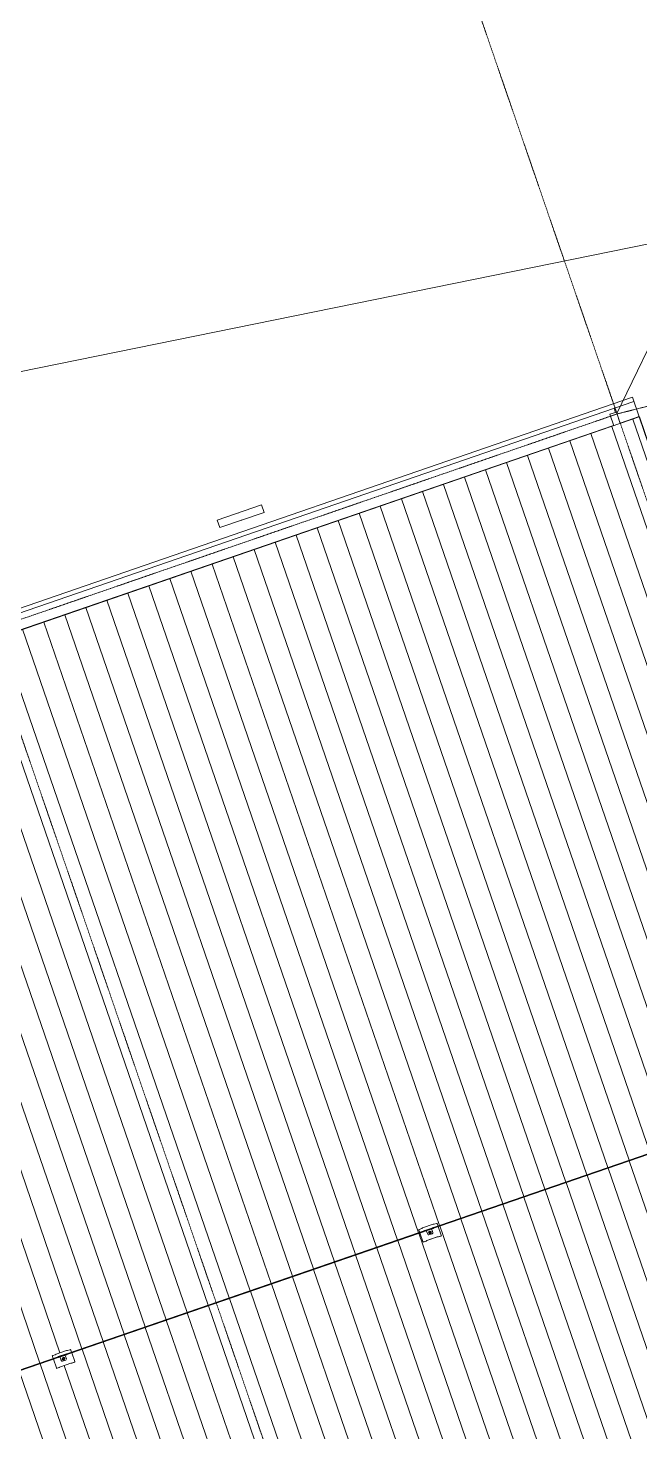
# Model space of a CAD drawing. Header units: millimetres. Extents: x -2478825 to -2336182, y 3945451 to 4053958.
# Drawn here: x -2362889 to -2353732, y 4016303 to 4037301 of the extents above; entities that cross this region are included whole.
import ezdxf

# ---------------------------------------------------------------- set-up
doc = ezdxf.new("R2010")
doc.units = ezdxf.units.MM
doc.linetypes.add('Grid Line', pattern=[21, 12, -3, 3, -3])
for name, color, linetype, lineweight in [('A-FLOR', 192, 'Continuous', 5), ('A-ROOF', 132, 'Continuous', 5), ('A-ROOF-OTLN', 132, 'Continuous', 5), ('A-ROOF-PATT', 132, 'Continuous', 5), ('A-WALL', 113, 'Continuous', 5), ('F-FIRE', 13, 'Continuous', 5), ('Q-SPCQ', 91, 'Continuous', 5), ('S-GRID', 1, 'Continuous', 5)]:
    doc.layers.add(name, color=color, linetype=linetype, lineweight=lineweight)

# ---------------------------------------------------------------- blocks, each defined once
blk = doc.blocks.new('Hydrant_double3 - Hydrant_double-1559767-ROOF - Part A')
at = {"layer": 'F-FIRE'}
for p, q in [((-2397509, 3973380), (-2398171, 3973152)), ((-2398132, 3973039), (-2397470, 3973267)), ((-2397470, 3973267), (-2397509, 3973380)), ((-2398171, 3973152), (-2398132, 3973039))]:
    blk.add_line(p, q, dxfattribs=at)
for start, end in [(99.2863, 118.7145), (279.2863, 298.7145)]:
    blk.add_arc((-2397820, 3973209), 60, start, end, dxfattribs=at)
blk = doc.blocks.new('Static Line_Sayfa_Metal Deck_Pan Mount - Up to 15 _ pitch - Max 2 Users-1845519-ROOF - Part A')
at = {"layer": 'Q-SPCQ'}
for p, q in [((-2351453, 4021206), (-2356891, 4019335)), ((-2356889, 4019328), (-2351450, 4021199)), ((-2356890, 4019336), (-2444629, 3989124)), ((-2444627, 3989116), (-2356888, 4019328)), ((-2357043, 4019330), (-2357035, 4019333)), ((-2357043, 4019330), (-2357040, 4019321)), ((-2357040, 4019321), (-2357028, 4019288)), ((-2357034, 4019333), (-2356998, 4019346)), ((-2357026, 4019281), (-2356981, 4019151)), ((-2356997, 4019346), (-2356987, 4019354)), ((-2356986, 4019355), (-2356829, 4019409)), ((-2356954, 4019316), (-2356958, 4019314)), ((-2356956, 4019309), (-2356958, 4019314)), ((-2356955, 4019304), (-2356956, 4019309)), ((-2356955, 4019304), (-2356950, 4019304)), ((-2356832, 4019358), (-2356952, 4019317)), ((-2356948, 4019305), (-2356828, 4019346)), ((-2356926, 4019313), (-2356926, 4019312)), ((-2356924, 4019307), (-2356925, 4019311)), ((-2356925, 4019311), (-2356925, 4019311)), ((-2356908, 4019260), (-2356924, 4019307)), ((-2356908, 4019260), (-2356908, 4019260)), ((-2356894, 4019281), (-2356894, 4019281)), ((-2356889, 4019251), (-2356842, 4019267)), ((-2356889, 4019251), (-2356842, 4019267)), ((-2356886, 4019285), (-2356886, 4019284)), ((-2356885, 4019286), (-2356884, 4019285)), ((-2356866, 4019292), (-2356866, 4019292)), ((-2356864, 4019292), (-2356864, 4019292)), ((-2356856, 4019294), (-2356856, 4019294)), ((-2356850, 4019338), (-2356850, 4019339)), ((-2356850, 4019337), (-2356850, 4019337)), ((-2356850, 4019337), (-2356848, 4019333)), ((-2356848, 4019333), (-2356832, 4019286)), ((-2356832, 4019286), (-2356832, 4019286)), ((-2356826, 4019359), (-2356830, 4019359)), ((-2356828, 4019409), (-2356815, 4019409)), ((-2356826, 4019359), (-2356824, 4019355)), ((-2356826, 4019347), (-2356822, 4019349)), ((-2356824, 4019355), (-2356822, 4019349)), ((-2356814, 4019409), (-2356778, 4019421)), ((-2356777, 4019422), (-2356769, 4019424)), ((-2356769, 4019424), (-2356766, 4019415)), ((-2356766, 4019415), (-2356754, 4019382)), ((-2356752, 4019375), (-2356707, 4019246)), ((-2356707, 4019246), (-2356707, 4019246)), ((-2356707, 4019246), (-2356704, 4019236)), ((-2356981, 4019151), (-2356981, 4019151)), ((-2356981, 4019151), (-2356978, 4019142)), ((-2356931, 4019158), (-2356978, 4019142)), ((-2356978, 4019141), (-2356931, 4019158)), ((-2356978, 4019142), (-2356978, 4019141)), ((-2356969, 4019145), (-2356932, 4019158)), ((-2356933, 4019157), (-2356969, 4019145)), ((-2356922, 4019166), (-2356932, 4019158)), ((-2356931, 4019158), (-2356920, 4019166)), ((-2356931, 4019158), (-2356931, 4019158)), ((-2356764, 4019220), (-2356921, 4019166)), ((-2356919, 4019167), (-2356765, 4019219)), ((-2356765, 4019220), (-2356751, 4019220)), ((-2356750, 4019220), (-2356763, 4019220)), ((-2356751, 4019220), (-2356704, 4019236)), ((-2356704, 4019236), (-2356751, 4019220)), ((-2356751, 4019220), (-2356751, 4019220)), ((-2356750, 4019220), (-2356713, 4019233)), ((-2356713, 4019233), (-2356749, 4019221)), ((-2356704, 4019236), (-2356704, 4019236)), ((-2362527, 4017442), (-2362518, 4017445)), ((-2362527, 4017442), (-2362523, 4017433)), ((-2362523, 4017433), (-2362512, 4017400)), ((-2362517, 4017445), (-2362481, 4017458)), ((-2362510, 4017393), (-2362465, 4017263)), ((-2362481, 4017458), (-2362470, 4017466)), ((-2362469, 4017466), (-2362313, 4017520)), ((-2362438, 4017428), (-2362442, 4017425)), ((-2362440, 4017421), (-2362442, 4017425)), ((-2362438, 4017416), (-2362440, 4017421)), ((-2362438, 4017416), (-2362434, 4017416)), ((-2362316, 4017470), (-2362436, 4017429)), ((-2362431, 4017417), (-2362312, 4017458)), ((-2362410, 4017425), (-2362409, 4017423)), ((-2362408, 4017419), (-2362409, 4017423)), ((-2362409, 4017423), (-2362409, 4017423)), ((-2362391, 4017372), (-2362408, 4017419)), ((-2362391, 4017372), (-2362391, 4017372)), ((-2362377, 4017393), (-2362377, 4017393)), ((-2362372, 4017363), (-2362325, 4017379)), ((-2362372, 4017363), (-2362325, 4017379)), ((-2362370, 4017396), (-2362370, 4017396)), ((-2362368, 4017397), (-2362368, 4017397)), ((-2362350, 4017404), (-2362350, 4017404)), ((-2362348, 4017403), (-2362348, 4017404)), ((-2362340, 4017406), (-2362340, 4017406)), ((-2362333, 4017450), (-2362334, 4017451)), ((-2362333, 4017449), (-2362333, 4017449)), ((-2362333, 4017449), (-2362332, 4017445)), ((-2362332, 4017445), (-2362316, 4017398)), ((-2362316, 4017398), (-2362316, 4017398)), ((-2362309, 4017471), (-2362314, 4017471)), ((-2362312, 4017521), (-2362298, 4017521)), ((-2362309, 4017471), (-2362308, 4017467)), ((-2362309, 4017459), (-2362306, 4017461)), ((-2362308, 4017466), (-2362306, 4017461)), ((-2362297, 4017521), (-2362262, 4017533)), ((-2362261, 4017533), (-2362252, 4017536)), ((-2362252, 4017536), (-2362249, 4017527)), ((-2362249, 4017527), (-2362238, 4017494)), ((-2362235, 4017487), (-2362191, 4017357)), ((-2362191, 4017357), (-2362191, 4017357)), ((-2362191, 4017357), (-2362187, 4017348)), ((-2362465, 4017263), (-2362465, 4017263)), ((-2362465, 4017263), (-2362462, 4017253)), ((-2362414, 4017270), (-2362462, 4017253)), ((-2362462, 4017253), (-2362414, 4017270)), ((-2362462, 4017253), (-2362462, 4017253)), ((-2362452, 4017257), (-2362415, 4017270)), ((-2362417, 4017269), (-2362452, 4017257)), ((-2362405, 4017278), (-2362416, 4017270)), ((-2362414, 4017270), (-2362404, 4017278)), ((-2362414, 4017270), (-2362414, 4017270)), ((-2362248, 4017332), (-2362404, 4017278)), ((-2362403, 4017278), (-2362249, 4017331)), ((-2362248, 4017332), (-2362235, 4017332)), ((-2362234, 4017332), (-2362247, 4017332)), ((-2362235, 4017331), (-2362187, 4017348)), ((-2362187, 4017348), (-2362235, 4017332)), ((-2362235, 4017332), (-2362235, 4017331)), ((-2362234, 4017332), (-2362197, 4017345)), ((-2362197, 4017345), (-2362233, 4017333)), ((-2362187, 4017348), (-2362187, 4017348))]:
    blk.add_line(p, q, dxfattribs=at)
at = {"layer": 'Q-SPCQ', "flags": 128}
for points in [[(-2356954, 4019316), (-2356954, 4019316), (-2356954, 4019316), (-2356953, 4019317), (-2356953, 4019317), (-2356952, 4019317), (-2356952, 4019317)], [(-2356948, 4019305), (-2356948, 4019305), (-2356949, 4019304), (-2356949, 4019304), (-2356949, 4019304), (-2356950, 4019304), (-2356950, 4019304)], [(-2356879, 4019300), (-2356880, 4019299), (-2356880, 4019299), (-2356880, 4019299), (-2356881, 4019299), (-2356881, 4019299), (-2356882, 4019298), (-2356882, 4019298), (-2356882, 4019298), (-2356883, 4019297), (-2356883, 4019297), (-2356883, 4019297), (-2356884, 4019297), (-2356884, 4019296), (-2356884, 4019296), (-2356885, 4019295), (-2356885, 4019295), (-2356885, 4019295), (-2356885, 4019294), (-2356886, 4019294), (-2356886, 4019293), (-2356886, 4019293), (-2356886, 4019293), (-2356886, 4019292), (-2356887, 4019292), (-2356887, 4019291), (-2356887, 4019291), (-2356887, 4019290), (-2356887, 4019290), (-2356887, 4019289), (-2356887, 4019289), (-2356887, 4019288), (-2356887, 4019288), (-2356887, 4019288), (-2356887, 4019287), (-2356887, 4019287), (-2356887, 4019286), (-2356887, 4019286), (-2356887, 4019285), (-2356886, 4019285), (-2356886, 4019285)], [(-2356879, 4019298), (-2356879, 4019298), (-2356879, 4019298), (-2356880, 4019297), (-2356880, 4019297), (-2356880, 4019297), (-2356881, 4019297), (-2356881, 4019297), (-2356881, 4019296), (-2356882, 4019296), (-2356882, 4019296), (-2356882, 4019296), (-2356882, 4019295), (-2356883, 4019295), (-2356883, 4019295), (-2356883, 4019295), (-2356883, 4019294), (-2356884, 4019294), (-2356884, 4019294), (-2356884, 4019293), (-2356884, 4019293), (-2356884, 4019293), (-2356884, 4019292), (-2356885, 4019292), (-2356885, 4019291), (-2356885, 4019291), (-2356885, 4019291), (-2356885, 4019290), (-2356885, 4019290), (-2356885, 4019290), (-2356885, 4019289), (-2356885, 4019289), (-2356885, 4019288), (-2356885, 4019288), (-2356885, 4019288), (-2356885, 4019287), (-2356885, 4019287), (-2356885, 4019286), (-2356885, 4019286), (-2356885, 4019286), (-2356885, 4019286)], [(-2356864, 4019292), (-2356864, 4019293), (-2356864, 4019293), (-2356865, 4019294), (-2356865, 4019294), (-2356865, 4019294), (-2356865, 4019295), (-2356866, 4019295), (-2356866, 4019296), (-2356866, 4019296), (-2356867, 4019296), (-2356867, 4019297), (-2356867, 4019297), (-2356868, 4019297), (-2356868, 4019298), (-2356868, 4019298), (-2356869, 4019298), (-2356869, 4019298), (-2356869, 4019299), (-2356870, 4019299), (-2356870, 4019299), (-2356871, 4019299), (-2356871, 4019299), (-2356872, 4019300), (-2356872, 4019300), (-2356872, 4019300), (-2356873, 4019300), (-2356873, 4019300), (-2356874, 4019300), (-2356874, 4019300), (-2356875, 4019300), (-2356875, 4019300), (-2356876, 4019300), (-2356876, 4019300), (-2356877, 4019300), (-2356877, 4019300), (-2356878, 4019300), (-2356878, 4019300), (-2356879, 4019300), (-2356879, 4019300), (-2356879, 4019300)], [(-2356866, 4019292), (-2356866, 4019292), (-2356866, 4019293), (-2356867, 4019293), (-2356867, 4019293), (-2356867, 4019294), (-2356867, 4019294), (-2356867, 4019294), (-2356868, 4019295), (-2356868, 4019295), (-2356868, 4019295), (-2356868, 4019296), (-2356869, 4019296), (-2356869, 4019296), (-2356869, 4019296), (-2356870, 4019297), (-2356870, 4019297), (-2356870, 4019297), (-2356871, 4019297), (-2356871, 4019297), (-2356871, 4019298), (-2356872, 4019298), (-2356872, 4019298), (-2356872, 4019298), (-2356873, 4019298), (-2356873, 4019298), (-2356873, 4019298), (-2356874, 4019298), (-2356874, 4019298), (-2356875, 4019298), (-2356875, 4019298), (-2356875, 4019298), (-2356876, 4019298), (-2356876, 4019298), (-2356877, 4019298), (-2356877, 4019298), (-2356877, 4019298), (-2356878, 4019298), (-2356878, 4019298), (-2356878, 4019298), (-2356879, 4019298)], [(-2356832, 4019358), (-2356832, 4019358), (-2356831, 4019359), (-2356831, 4019359), (-2356831, 4019359), (-2356830, 4019359), (-2356830, 4019359)], [(-2356826, 4019347), (-2356826, 4019347), (-2356827, 4019347), (-2356827, 4019346), (-2356827, 4019346), (-2356828, 4019346), (-2356828, 4019346)], [(-2362438, 4017428), (-2362437, 4017428), (-2362437, 4017428), (-2362437, 4017428), (-2362436, 4017429), (-2362436, 4017429), (-2362436, 4017429)], [(-2362431, 4017417), (-2362432, 4017416), (-2362432, 4017416), (-2362433, 4017416), (-2362433, 4017416), (-2362433, 4017416), (-2362434, 4017416)], [(-2362363, 4017411), (-2362363, 4017411), (-2362364, 4017411), (-2362364, 4017411), (-2362364, 4017411), (-2362365, 4017410), (-2362365, 4017410), (-2362366, 4017410), (-2362366, 4017410), (-2362366, 4017409), (-2362367, 4017409), (-2362367, 4017409), (-2362367, 4017408), (-2362368, 4017408), (-2362368, 4017408), (-2362368, 4017407), (-2362369, 4017407), (-2362369, 4017406), (-2362369, 4017406), (-2362369, 4017406), (-2362369, 4017405), (-2362370, 4017405), (-2362370, 4017404), (-2362370, 4017404), (-2362370, 4017403), (-2362370, 4017403), (-2362370, 4017403), (-2362370, 4017402), (-2362370, 4017402), (-2362371, 4017401), (-2362371, 4017401), (-2362371, 4017400), (-2362371, 4017400), (-2362371, 4017399), (-2362370, 4017399), (-2362370, 4017398), (-2362370, 4017398), (-2362370, 4017397), (-2362370, 4017397), (-2362370, 4017397), (-2362370, 4017396)], [(-2362362, 4017410), (-2362362, 4017410), (-2362363, 4017409), (-2362363, 4017409), (-2362363, 4017409), (-2362364, 4017409), (-2362364, 4017409), (-2362364, 4017408), (-2362365, 4017408), (-2362365, 4017408), (-2362365, 4017408), (-2362366, 4017408), (-2362366, 4017407), (-2362366, 4017407), (-2362366, 4017407), (-2362367, 4017406), (-2362367, 4017406), (-2362367, 4017406), (-2362367, 4017405), (-2362368, 4017405), (-2362368, 4017405), (-2362368, 4017404), (-2362368, 4017404), (-2362368, 4017404), (-2362368, 4017403), (-2362368, 4017403), (-2362368, 4017402), (-2362368, 4017402), (-2362369, 4017402), (-2362369, 4017401), (-2362369, 4017401), (-2362369, 4017401), (-2362369, 4017400), (-2362369, 4017400), (-2362369, 4017399), (-2362368, 4017399), (-2362368, 4017399), (-2362368, 4017398), (-2362368, 4017398), (-2362368, 4017397), (-2362368, 4017397)], [(-2362348, 4017404), (-2362348, 4017405), (-2362348, 4017405), (-2362348, 4017405), (-2362348, 4017406), (-2362349, 4017406), (-2362349, 4017407), (-2362349, 4017407), (-2362349, 4017407), (-2362350, 4017408), (-2362350, 4017408), (-2362350, 4017408), (-2362351, 4017409), (-2362351, 4017409), (-2362351, 4017409), (-2362352, 4017410), (-2362352, 4017410), (-2362353, 4017410), (-2362353, 4017410), (-2362353, 4017411), (-2362354, 4017411), (-2362354, 4017411), (-2362355, 4017411), (-2362355, 4017411), (-2362356, 4017412), (-2362356, 4017412), (-2362356, 4017412), (-2362357, 4017412), (-2362357, 4017412), (-2362358, 4017412), (-2362358, 4017412), (-2362359, 4017412), (-2362359, 4017412), (-2362360, 4017412), (-2362360, 4017412), (-2362361, 4017412), (-2362361, 4017412), (-2362362, 4017412), (-2362362, 4017412), (-2362363, 4017411), (-2362363, 4017411)], [(-2362350, 4017404), (-2362350, 4017404), (-2362350, 4017404), (-2362350, 4017405), (-2362350, 4017405), (-2362351, 4017405), (-2362351, 4017406), (-2362351, 4017406), (-2362351, 4017406), (-2362351, 4017407), (-2362352, 4017407), (-2362352, 4017407), (-2362352, 4017408), (-2362353, 4017408), (-2362353, 4017408), (-2362353, 4017408), (-2362353, 4017409), (-2362354, 4017409), (-2362354, 4017409), (-2362354, 4017409), (-2362355, 4017409), (-2362355, 4017409), (-2362356, 4017410), (-2362356, 4017410), (-2362356, 4017410), (-2362357, 4017410), (-2362357, 4017410), (-2362357, 4017410), (-2362358, 4017410), (-2362358, 4017410), (-2362359, 4017410), (-2362359, 4017410), (-2362359, 4017410), (-2362360, 4017410), (-2362360, 4017410), (-2362360, 4017410), (-2362361, 4017410), (-2362361, 4017410), (-2362362, 4017410), (-2362362, 4017410), (-2362362, 4017410)], [(-2362316, 4017470), (-2362315, 4017470), (-2362315, 4017470), (-2362315, 4017470), (-2362314, 4017470), (-2362314, 4017471), (-2362314, 4017471)], [(-2362309, 4017459), (-2362310, 4017459), (-2362310, 4017458), (-2362311, 4017458), (-2362311, 4017458), (-2362311, 4017458), (-2362312, 4017458)]]:
    blk.add_lwpolyline(points, dxfattribs=at)
at = {"layer": 'Q-SPCQ'}
for centre, major_axis, ratio, start_param, end_param in [((-2357030, 4019324), (9.46, 3.26), 0.996195, 1.570796, 3.141593), ((-2357030, 4019324), (9.46, 3.26), 0.996195, 1.832596, 3.141593), ((-2356998, 4019346), (0.946, 0.326), 0.087156, 4.712389, 6.031026), ((-2356986, 4019354), (0.946, 0.326), 0.087156, 1.570796, 2.889433), ((-2356986, 4019293), (66.2, 22.8), 0.087156, 5.824402, 6.053794), ((-2356894, 4019265), (14.2, 4.9), 0.996195, 3.141593, 4.712389), ((-2356894, 4019265), (14.2, 4.9), 0.996195, 3.403392, 4.712389), ((-2356875, 4019288), (18.8, 6.5), 0.996195, 1.570796, 4.712389), ((-2356875, 4019288), (18.8, 6.5), 0.996195, 3.141593, 4.712389), ((-2356875, 4019288), (11.1, 3.8), 0.996195, 1.570796, 4.712389), ((-2356875, 4019288), (18.8, 6.5), 0.996195, 4.712389, 7.853982), ((-2356875, 4019288), (11.1, 3.8), 0.996195, 4.712389, 7.853982), ((-2356875, 4019288), (18.8, 6.5), 0.996195, 4.712389, 6.283185), ((-2356791, 4019360), (66.2, 22.8), 0.087156, 3.370984, 3.600375), ((-2356846, 4019282), (14.2, 4.9), 0.996195, 4.712389, 6.283185), ((-2356846, 4019281), (14.2, 4.9), 0.996195, 4.712389, 6.021386), ((-2356829, 4019408), (0.946, 0.326), 0.087156, 0.252159, 1.570796), ((-2356814, 4019409), (0.946, 0.326), 0.087156, 3.393752, 4.712389), ((-2356775, 4019412), (9.46, 3.26), 0.996195, 0, 1.570796), ((-2356775, 4019412), (9.46, 3.26), 0.996195, 0.785398, 1.287632), ((-2356717, 4019242), (9.46, 3.26), 0.996195, 4.712389, 6.283185), ((-2356717, 4019242), (9.46, 3.26), 0.996195, 4.712389, 6.283185), ((-2356972, 4019155), (9.46, 3.26), 0.996195, 3.141593, 4.712389), ((-2356972, 4019154), (9.46, 3.26), 0.996195, 3.403392, 4.712389), ((-2356933, 4019157), (0.946, 0.326), 0.087156, 4.712389, 6.031026), ((-2356932, 4019158), (0.946, 0.326), 0.087156, 4.712389, 6.031026), ((-2356921, 4019166), (0.946, 0.326), 0.087156, 1.570796, 2.889433), ((-2356919, 4019166), (0.946, 0.326), 0.087156, 1.570796, 1.790569), ((-2356919, 4019166), (0.946, 0.326), 0.087156, 2.449888, 2.889433), ((-2356765, 4019219), (0.946, 0.326), 0.087156, 1.351024, 1.570796), ((-2356765, 4019219), (0.946, 0.326), 0.087156, 0.252159, 0.691705), ((-2356764, 4019220), (0.946, 0.326), 0.087156, 0.252159, 1.570796), ((-2356750, 4019220), (0.946, 0.326), 0.087156, 3.393752, 4.712389), ((-2356749, 4019221), (0.946, 0.326), 0.087156, 3.393752, 4.712389), ((-2362514, 4017436), (9.46, 3.26), 0.996195, 1.570796, 3.141593), ((-2362514, 4017436), (9.46, 3.26), 0.996195, 1.832596, 3.141593), ((-2362482, 4017458), (0.946, 0.326), 0.087156, 4.712389, 6.031026), ((-2362469, 4017466), (0.946, 0.326), 0.087156, 1.570796, 2.889433), ((-2362469, 4017405), (66.2, 22.8), 0.087156, 5.824402, 6.053794), ((-2362377, 4017377), (14.2, 4.9), 0.996195, 3.141593, 4.712389), ((-2362377, 4017377), (14.2, 4.9), 0.996195, 3.403392, 4.712389), ((-2362359, 4017400), (18.8, 6.5), 0.996195, 1.570796, 4.712389), ((-2362359, 4017399), (18.8, 6.5), 0.996195, 3.141593, 4.712389), ((-2362359, 4017400), (11.1, 3.8), 0.996195, 1.570796, 4.712389), ((-2362359, 4017400), (18.8, 6.5), 0.996195, 4.712389, 7.853982), ((-2362359, 4017400), (11.1, 3.8), 0.996195, 4.712389, 7.853982), ((-2362359, 4017399), (18.8, 6.5), 0.996195, 4.712389, 6.283185), ((-2362275, 4017472), (66.2, 22.8), 0.087156, 3.370984, 3.600375), ((-2362330, 4017393), (14.2, 4.9), 0.996195, 4.712389, 6.283185), ((-2362330, 4017393), (14.2, 4.9), 0.996195, 4.712389, 6.021386), ((-2362312, 4017520), (0.946, 0.326), 0.087156, 0.252159, 1.570796), ((-2362297, 4017521), (0.946, 0.326), 0.087156, 3.393752, 4.712389), ((-2362259, 4017524), (9.46, 3.26), 0.996195, 0, 1.570796), ((-2362259, 4017524), (9.46, 3.26), 0.996195, 0.785398, 1.287632), ((-2362200, 4017354), (9.46, 3.26), 0.996195, 4.712389, 6.283185), ((-2362200, 4017354), (9.46, 3.26), 0.996195, 4.712389, 6.283185), ((-2362455, 4017266), (9.46, 3.26), 0.996195, 3.141593, 4.712389), ((-2362455, 4017266), (9.46, 3.26), 0.996195, 3.403392, 4.712389), ((-2362417, 4017269), (0.946, 0.326), 0.087156, 4.712389, 6.031026), ((-2362415, 4017270), (0.946, 0.326), 0.087156, 4.712389, 6.031026), ((-2362404, 4017278), (0.946, 0.326), 0.087156, 1.570796, 2.889433), ((-2362403, 4017278), (0.946, 0.326), 0.087156, 2.449888, 2.889433), ((-2362403, 4017278), (0.946, 0.326), 0.087156, 1.570796, 1.790569), ((-2362249, 4017331), (0.946, 0.326), 0.087156, 1.351024, 1.570796), ((-2362249, 4017331), (0.946, 0.326), 0.087156, 0.252159, 0.691705), ((-2362248, 4017332), (0.946, 0.326), 0.087156, 0.252159, 1.570796), ((-2362234, 4017332), (0.946, 0.326), 0.087156, 3.393752, 4.712389), ((-2362233, 4017333), (0.946, 0.326), 0.087156, 3.393752, 4.712389)]:
    blk.add_ellipse(centre, major_axis=major_axis, ratio=ratio, start_param=start_param, end_param=end_param, dxfattribs=at)
blk = doc.blocks.new('Roof Gutters3 - Roof Gutters-1885272-ROOF - Part A')
at = {"layer": 'A-ROOF'}
for p, q in [((-2353743, 4031486), (-2353740, 4031487)), ((-2353740, 4031487), (-2353226, 4029972))]:
    blk.add_line(p, q, dxfattribs=at)

msp = doc.modelspace()

# ---------------------------------------------------------------- hatches: boundary and pattern name
at = {"layer": 'A-ROOF-PATT'}
h = msp.add_hatch(dxfattribs=at)
h.set_pattern_fill('FP_3', color=256, style=0, pattern_type=2)
h.set_pattern_definition([(283.994, (-472473.65, -220244.28), (323.116911, 80.526155), [])])
h.paths.add_polyline_path([(-2347470, 4012985), (-2343541, 4013964), (-2343541, 4023277), (-2344887, 4022942), (-2344852, 4022799), (-2344901, 4022788), (-2344913, 4022791), (-2344913, 4022789), (-2344918, 4022787), (-2345075, 4022749), (-2345075, 4022748), (-2345094, 4022739), (-2345133, 4022729), (-2345170, 4022872), (-2345200, 4022864), (-2345216, 4022860), (-2349607, 4021765), (-2349566, 4021602), (-2350102, 4021469), (-2350166, 4021728), (-2349631, 4021861), (-2349608, 4021771), (-2349392, 4021825), (-2349354, 4021835), (-2349269, 4021856), (-2349049, 4021911), (-2349018, 4021918), (-2348950, 4021936), (-2348911, 4021946), (-2348846, 4021961), (-2348674, 4022005), (-2348643, 4022012), (-2348550, 4022035), (-2348505, 4022046), (-2348292, 4022099), (-2347714, 4022245), (-2347681, 4022252), (-2347568, 4022280), (-2347529, 4022290), (-2347507, 4022296), (-2347504, 4022296), (-2347421, 4022317), (-2347343, 4022336), (-2347174, 4022379), (-2347143, 4022386), (-2347034, 4022413), (-2346838, 4022462), (-2346528, 4022540), (-2346253, 4022609), (-2346232, 4022614), (-2346229, 4022614), (-2346117, 4022643), (-2346097, 4022648), (-2345171, 4022881), (-2345181, 4022922), (-2345134, 4022935), (-2345123, 4022940), (-2345122, 4022942), (-2344960, 4022982), (-2344958, 4022982), (-2344943, 4022982), (-2344899, 4022991), (-2344889, 4022950), (-2343541, 4023286), (-2343541, 4032359), (-2353221, 4029947), (-2347478, 4013009)])
h.paths.add_polyline_path([(-2345385, 4022829), (-2345385, 4022829), (-2345372, 4022829)])
h.paths.add_polyline_path([(-2354125, 4031354), (-2354026, 4031388), (-2354083, 4031554), (-2354185, 4031528), (-2354127, 4031359)])
h = msp.add_hatch(dxfattribs=at)
h.set_pattern_fill('FP_2', color=256, style=0, pattern_type=2)
h.set_pattern_definition([(289, (-11344.07, 32944.8), (314.857686, 108.414195), [])])
h.paths.add_polyline_path([(-2452645, 3976761), (-2347469, 4012977), (-2347478, 4013009), (-2353742, 4031486), (-2459017, 3995236), (-2452861, 3977388)])
h.paths.add_polyline_path([(-2449020, 3987609), (-2449020, 3987611), (-2449019, 3987610)])
h.paths.add_polyline_path([(-2446492, 3988481), (-2446491, 3988482), (-2446491, 3988481)])
h.paths.add_polyline_path([(-2355845, 4019694), (-2355845, 4019695), (-2355844, 4019695)])
h.paths.add_polyline_path([(-2353316, 4020564), (-2353315, 4020566), (-2353315, 4020565)])
h.paths.add_polyline_path([(-2450316, 3986980), (-2450402, 3987232), (-2449881, 3987411), (-2449850, 3987324), (-2449703, 3987375), (-2449427, 3987470), (-2449421, 3987473), (-2444766, 3989078), (-2444780, 3989119), (-2444734, 3989135), (-2444723, 3989141), (-2444723, 3989144), (-2444565, 3989198), (-2444565, 3989198), (-2444551, 3989198), (-2444506, 3989213), (-2444491, 3989171), (-2439282, 3990965), (-2439297, 3991007), (-2439250, 3991023), (-2439239, 3991029), (-2439239, 3991032), (-2439082, 3991086), (-2439082, 3991086), (-2439067, 3991086), (-2439022, 3991102), (-2439008, 3991060), (-2433798, 3992853), (-2433813, 3992895), (-2433767, 3992912), (-2433756, 3992918), (-2433756, 3992920), (-2433598, 3992974), (-2433598, 3992974), (-2433584, 3992974), (-2433539, 3992990), (-2433524, 3992948), (-2428315, 3994742), (-2428329, 3994784), (-2428283, 3994800), (-2428272, 3994806), (-2428272, 3994808), (-2428114, 3994862), (-2428114, 3994862), (-2428100, 3994863), (-2428055, 3994878), (-2428041, 3994836), (-2422831, 3996630), (-2422846, 3996672), (-2422800, 3996688), (-2422789, 3996694), (-2422789, 3996696), (-2422631, 3996750), (-2422631, 3996751), (-2422617, 3996751), (-2422572, 3996766), (-2422557, 3996724), (-2417348, 3998518), (-2417362, 3998560), (-2417316, 3998576), (-2417305, 3998582), (-2417305, 3998584), (-2417147, 3998638), (-2417147, 3998639), (-2417133, 3998639), (-2417088, 3998654), (-2417074, 3998612), (-2411864, 4000406), (-2411879, 4000448), (-2411832, 4000464), (-2411822, 4000470), (-2411821, 4000473), (-2411664, 4000527), (-2411664, 4000527), (-2411647, 4000528), (-2411604, 4000543), (-2411590, 4000501), (-2406381, 4002294), (-2406395, 4002336), (-2406349, 4002353), (-2406338, 4002358), (-2406338, 4002361), (-2406180, 4002415), (-2406180, 4002415), (-2406166, 4002415), (-2406121, 4002431), (-2406106, 4002389), (-2400897, 4004183), (-2400912, 4004225), (-2400865, 4004241), (-2400854, 4004247), (-2400854, 4004249), (-2400697, 4004303), (-2400697, 4004303), (-2400682, 4004304), (-2400637, 4004319), (-2400623, 4004277), (-2395413, 4006071), (-2395428, 4006113), (-2395382, 4006129), (-2395371, 4006135), (-2395371, 4006137), (-2395213, 4006191), (-2395213, 4006191), (-2395199, 4006192), (-2395154, 4006207), (-2395139, 4006165), (-2389930, 4007959), (-2389944, 4008001), (-2389898, 4008017), (-2389887, 4008023), (-2389887, 4008025), (-2389729, 4008079), (-2389729, 4008080), (-2389715, 4008080), (-2389670, 4008095), (-2389656, 4008053), (-2384446, 4009847), (-2384461, 4009889), (-2384415, 4009905), (-2384404, 4009911), (-2384404, 4009914), (-2384246, 4009968), (-2384246, 4009968), (-2384232, 4009968), (-2384187, 4009984), (-2384172, 4009942), (-2378963, 4011735), (-2378977, 4011777), (-2378931, 4011794), (-2378920, 4011799), (-2378920, 4011802), (-2378762, 4011856), (-2378762, 4011856), (-2378748, 4011856), (-2378703, 4011872), (-2378689, 4011830), (-2373479, 4013623), (-2373494, 4013665), (-2373447, 4013682), (-2373437, 4013688), (-2373436, 4013690), (-2373279, 4013744), (-2373279, 4013744), (-2373265, 4013745), (-2373219, 4013760), (-2373205, 4013718), (-2367996, 4015512), (-2368010, 4015554), (-2367964, 4015570), (-2367953, 4015576), (-2367953, 4015578), (-2367795, 4015632), (-2367795, 4015632), (-2367781, 4015633), (-2367736, 4015648), (-2367721, 4015606), (-2362512, 4017400), (-2362527, 4017442), (-2362480, 4017458), (-2362469, 4017464), (-2362469, 4017466), (-2362312, 4017520), (-2362312, 4017521), (-2362297, 4017521), (-2362252, 4017536), (-2362238, 4017494), (-2357028, 4019288), (-2357042, 4019330), (-2356997, 4019346), (-2356986, 4019352), (-2356986, 4019355), (-2356828, 4019409), (-2356828, 4019409), (-2356814, 4019409), (-2356769, 4019424), (-2356754, 4019382), (-2351668, 4021133), (-2351698, 4021219), (-2351176, 4021399), (-2351090, 4021147), (-2351612, 4020968), (-2351666, 4021125), (-2352236, 4020928), (-2356752, 4019375), (-2356704, 4019236), (-2356751, 4019220), (-2356764, 4019223), (-2356765, 4019220), (-2356765, 4019219), (-2356922, 4019166), (-2356922, 4019166), (-2356933, 4019157), (-2356978, 4019142), (-2357026, 4019281), (-2362235, 4017487), (-2362187, 4017348), (-2362235, 4017332), (-2362247, 4017334), (-2362248, 4017332), (-2362249, 4017331), (-2362405, 4017278), (-2362405, 4017278), (-2362417, 4017269), (-2362462, 4017253), (-2362509, 4017392), (-2367719, 4015599), (-2367671, 4015460), (-2367719, 4015444), (-2367731, 4015446), (-2367732, 4015443), (-2367733, 4015443), (-2367889, 4015390), (-2367889, 4015389), (-2367900, 4015381), (-2367945, 4015365), (-2367993, 4015504), (-2373202, 4013710), (-2373155, 4013572), (-2373202, 4013556), (-2373215, 4013558), (-2373216, 4013555), (-2373216, 4013555), (-2373372, 4013502), (-2373372, 4013501), (-2373384, 4013493), (-2373429, 4013477), (-2373477, 4013616), (-2378686, 4011822), (-2378638, 4011683), (-2378686, 4011668), (-2378698, 4011670), (-2378699, 4011667), (-2378700, 4011667), (-2378856, 4011613), (-2378856, 4011613), (-2378867, 4011604), (-2378912, 4011589), (-2378960, 4011728), (-2384170, 4009934), (-2384122, 4009795), (-2384169, 4009780), (-2384182, 4009782), (-2384183, 4009779), (-2384183, 4009779), (-2384340, 4009725), (-2384340, 4009725), (-2384351, 4009716), (-2384396, 4009701), (-2384444, 4009840), (-2389653, 4008046), (-2389605, 4007907), (-2389653, 4007891), (-2389665, 4007893), (-2389666, 4007891), (-2389667, 4007890), (-2389823, 4007837), (-2389823, 4007837), (-2389834, 4007828), (-2389879, 4007813), (-2389927, 4007951), (-2395137, 4006158), (-2395089, 4006019), (-2395136, 4006003), (-2395149, 4006005), (-2395150, 4006002), (-2395153, 4006001), (-2395307, 4005949), (-2395307, 4005948), (-2395318, 4005940), (-2395363, 4005924), (-2395411, 4006063), (-2400620, 4004269), (-2400572, 4004131), (-2400620, 4004115), (-2400632, 4004117), (-2400633, 4004114), (-2400634, 4004114), (-2400790, 4004061), (-2400790, 4004060), (-2400802, 4004052), (-2400847, 4004036), (-2400894, 4004175), (-2406104, 4002381), (-2406056, 4002242), (-2406104, 4002227), (-2406116, 4002229), (-2406117, 4002226), (-2406118, 4002226), (-2406274, 4002172), (-2406274, 4002172), (-2406285, 4002163), (-2406330, 4002148), (-2406378, 4002287), (-2411587, 4000493), (-2411540, 4000354), (-2411587, 4000339), (-2411600, 4000341), (-2411601, 4000338), (-2411601, 4000338), (-2411757, 4000284), (-2411757, 4000284), (-2411769, 4000275), (-2411814, 4000260), (-2411862, 4000399), (-2417071, 3998605), (-2417023, 3998466), (-2417071, 3998450), (-2417083, 3998452), (-2417084, 3998450), (-2417085, 3998449), (-2417241, 3998396), (-2417241, 3998396), (-2417252, 3998387), (-2417297, 3998372), (-2417345, 3998510), (-2422555, 3996717), (-2422507, 3996578), (-2422554, 3996562), (-2422567, 3996564), (-2422568, 3996562), (-2422568, 3996561), (-2422725, 3996508), (-2422725, 3996508), (-2422736, 3996499), (-2422781, 3996483), (-2422829, 3996622), (-2428038, 3994828), (-2427990, 3994690), (-2428038, 3994674), (-2428050, 3994676), (-2428051, 3994673), (-2428052, 3994673), (-2428208, 3994620), (-2428208, 3994619), (-2428219, 3994611), (-2428264, 3994595), (-2428312, 3994734), (-2433522, 3992940), (-2433474, 3992801), (-2433521, 3992786), (-2433534, 3992788), (-2433535, 3992785), (-2433535, 3992785), (-2433692, 3992732), (-2433692, 3992731), (-2433703, 3992723), (-2433748, 3992707), (-2433796, 3992846), (-2439005, 3991052), (-2438957, 3990913), (-2439005, 3990898), (-2439017, 3990900), (-2439018, 3990897), (-2439019, 3990897), (-2439175, 3990843), (-2439175, 3990843), (-2439187, 3990834), (-2439232, 3990819), (-2439279, 3990958), (-2444489, 3989164), (-2444441, 3989025), (-2444489, 3989009), (-2444501, 3989012), (-2444502, 3989009), (-2444503, 3989008), (-2444659, 3988955), (-2444659, 3988955), (-2444670, 3988946), (-2444715, 3988931), (-2444765, 3989070), (-2444930, 3989012), (-2449848, 3987316), (-2449794, 3987159), (-2450315, 3986980)])
h.paths.add_polyline_path([(-2448138, 3987908), (-2448127, 3987910), (-2448136, 3987908)])
h.paths.add_polyline_path([(-2445249, 3988903), (-2445238, 3988906), (-2445247, 3988904)])
h.paths.add_polyline_path([(-2354962, 4019992), (-2354952, 4019994), (-2354961, 4019992)])
h.paths.add_polyline_path([(-2352072, 4020986), (-2352062, 4020988), (-2352071, 4020986)])

# ---------------------------------------------------------------- linework, layer by layer
at = {"layer": 'A-FLOR'}
msp.add_line((-2353282, 4034141), (-2363580, 4032046), dxfattribs=at)
at = {"layer": 'A-ROOF'}
for p, q in [((-2353742, 4031486), (-2459017, 3995236)), ((-2354083, 4031554), (-2354185, 4031528)), ((-2354185, 4031528), (-2354125, 4031354)), ((-2354026, 4031388), (-2354083, 4031554)), ((-2347369, 4012686), (-2353742, 4031486))]:
    msp.add_line(p, q, dxfattribs=at)
at = {"layer": 'A-ROOF-OTLN'}
for p, q in [((-2459365, 3995444), (-2353843, 4031779)), ((-2353822, 4031717), (-2459344, 3995382)), ((-2353843, 4031779), (-2353742, 4031486)), ((-2354027, 4031393), (-2353744, 4031490)), ((-2459266, 3995156), (-2354127, 4031359))]:
    msp.add_line(p, q, dxfattribs=at)
at = {"layer": 'A-WALL'}
msp.add_line((-2354097, 4031550), (-2354120, 4031615), dxfattribs=at)
at = {"layer": 'S-GRID', "linetype": 'Grid Line'}
for p, q in [((-2338031, 3984938), (-2359990, 4048709)), ((-2342616, 3967536), (-2369445, 4045453)), ((-2354075, 4031530), (-2338707, 4035360)), ((-2354085, 4031526), (-2477051, 3989185))]:
    msp.add_line(p, q, dxfattribs=at)
at = {"layer": 'S-GRID'}
msp.add_line((-2354085, 4031526), (-2353298, 4033141), dxfattribs=at)

# ---------------------------------------------------------------- block references
at = {"layer": 'A-ROOF'}
msp.add_blockref('Roof Gutters3 - Roof Gutters-1885272-ROOF - Part A', (0, 0), dxfattribs=at)
at = {"layer": 'F-FIRE'}
msp.add_blockref('Hydrant_double3 - Hydrant_double-1559767-ROOF - Part A', (38113, 56790), dxfattribs=at)
at = {"layer": 'Q-SPCQ'}
msp.add_blockref('Static Line_Sayfa_Metal Deck_Pan Mount - Up to 15 _ pitch - Max 2 Users-1845519-ROOF - Part A', (0, 0), dxfattribs=at)

doc.saveas('drawing.dxf')
